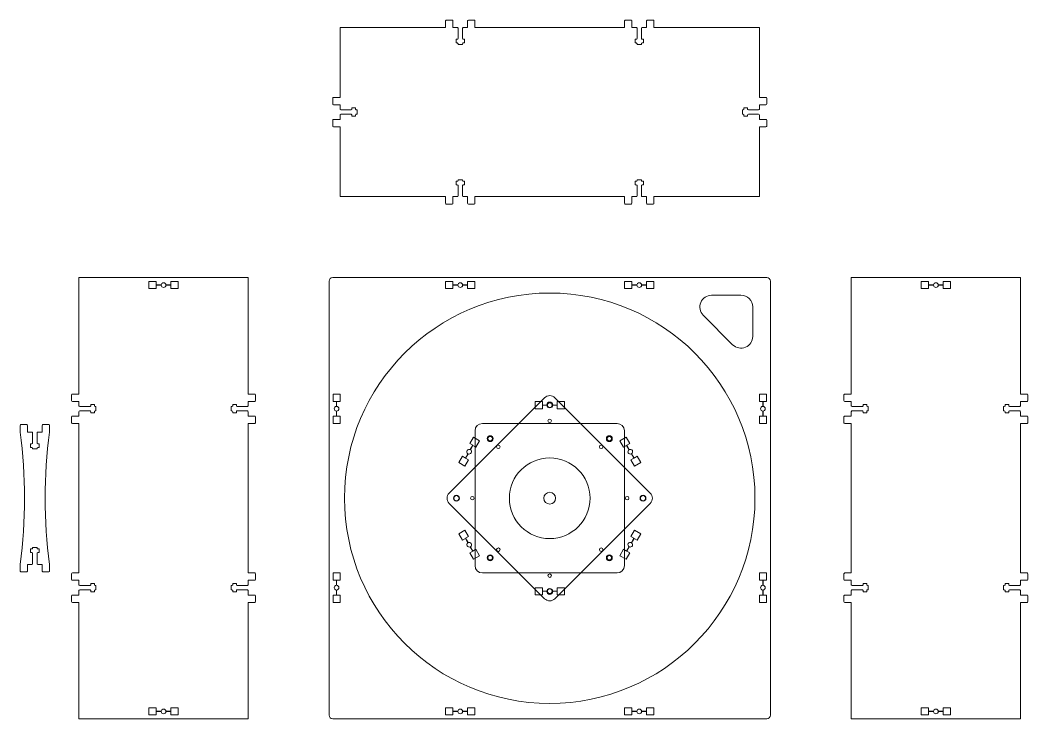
# Model space of a CAD drawing. Header units: millimetres. Extents: x -360 to 325, y -675 to 325.
# Drawn here: x -360 to 325, y -150 to 325 of the extents above; entities that cross this region are included whole.
import ezdxf

# ---------------------------------------------------------------- set-up
doc = ezdxf.new("R2010")
doc.units = ezdxf.units.MM
doc.layers.get('0').update_dxf_attribs({"linetype": 'CONTINUOUS', "lineweight": 0, "true_color": 0x000000})
for name, color, linetype, lineweight, true_color in [('Back', 7, 'CONTINUOUS', 0, 0x000000), ('Bottom', 7, 'CONTINUOUS', 0, 0x000000), ('Bottom Flange', 7, 'CONTINUOUS', 0, 0x000000), ('Left', 7, 'CONTINUOUS', 0, 0x000000), ('Right', 7, 'CONTINUOUS', 0, 0x000000), ('Spoke', 7, 'CONTINUOUS', 0, 0x000000), ('Top Flange', 7, 'CONTINUOUS', 0, 0x000000), ('Turntable - Bottom', 2, 'CONTINUOUS', 0, 0xffff00), ('Turntable - Top', 3, 'CONTINUOUS', 0, 0x00ff00)]:
    doc.layers.add(name, color=color, linetype=linetype, lineweight=lineweight, true_color=true_color)

# ---------------------------------------------------------------- blocks, each defined once
blk = doc.blocks.new('tabs-with-bolt-20')
for p, q in [((-2.86, 10.5), (-2, 10.5)), ((-2.86, 8), (-2.86, 10.5)), ((-2, 8), (-2.86, 8)), ((-1.5, 11.5), (1.5, 11.5)), ((-1.5, 11), (-1.5, 11.5)), ((-1.5, 0.5), (-1.5, 7.5)), ((1.5, 11.5), (1.5, 11)), ((1.5, 7.5), (1.5, 0.5)), ((2, 10.5), (2.86, 10.5)), ((2.86, 8), (2, 8)), ((2.86, 10.5), (2.86, 8)), ((-10, -4.5), (-10, 0)), ((-5, 0), (-5, -4.5)), ((-2, 0), (-5, 0)), ((2, 0), (5, 0)), ((-5.5, -5), (-9.5, -5)), ((5, 0), (5, -4.5)), ((5.5, -5), (9.5, -5)), ((10, -4.5), (10, 0))]:
    blk.add_line(p, q)
for centre, start, end in [((-2, 11), 270, 0), ((-2, 7.5), 360, 90), ((2, 11), 180, 270), ((2, 7.5), 90, 180), ((-2, 0.5), 270, 0), ((2, 0.5), 180, 270), ((-9.5, -4.5), 180, 270), ((-5.5, -4.5), 270, 0), ((5.5, -4.5), 180, 270), ((9.5, -4.5), 270, 0)]:
    blk.add_arc(centre, 0.5, start, end)
blk = doc.blocks.new('holes-20')
for p, q in [((-10, 0), (-5, 0)), ((-10, 0), (-10, -4.83)), ((-5, 0), (-5, -2.35)), ((-10, -4.83), (-5, -4.83)), ((-5, -2.35), (-1.6, -2.35)), ((-5, -2.48), (-1.6, -2.48)), ((-5, -2.48), (-5, -4.83)), ((1.6, -2.35), (5, -2.35)), ((1.6, -2.48), (5, -2.48)), ((5, 0), (5, -2.35)), ((5, 0), (10, 0)), ((5, -2.48), (5, -4.83)), ((5, -4.83), (10, -4.83)), ((10, 0), (10, -4.83))]:
    blk.add_line(p, q)
for start, end in [(2.32828, 177.67172), (182.32828, 357.67172)]:
    blk.add_arc((0, -2.42), 1.6, start, end)

msp = doc.modelspace()

# ---------------------------------------------------------------- linework, layer by layer
at = {"layer": 'Back'}
for p, q in [((-142.5, 272.5), (-142.5, 320)), ((-70.83, 320), (-142.5, 320)), ((-50.83, 320), (50.83, 320)), ((142.5, 320), (70.83, 320)), ((142.5, 272.5), (142.5, 320)), ((-142.5, 205), (-142.5, 252.5)), ((142.5, 205), (142.5, 252.5)), ((-142.5, 205), (-70.83, 205)), ((50.83, 205), (-50.83, 205)), ((70.83, 205), (142.5, 205))]:
    msp.add_line(p, q, dxfattribs=at)
at = {"layer": 'Bottom'}
for p, q in [((-150, 147.5), (-150, -147.5)), ((147.5, 150), (-147.5, 150)), ((150, -147.5), (150, 147.5)), ((110, 138), (130, 138)), ((124.34, 104.34), (104.34, 124.34)), ((138, 130), (138, 110)), ((-147.5, -150), (147.5, -150))]:
    msp.add_line(p, q, dxfattribs=at)
for centre in [(0, 63.4), (-63.4, 0), (63.4, 0), (0, -63.4)]:
    msp.add_circle(centre, 1.75, dxfattribs=at)
for centre, radius, start, end in [((-147.5, 147.5), 2.5, 90, 180), ((147.5, 147.5), 2.5, 0, 90), ((110, 130), 8, 90, 225), ((130, 130), 8, 0, 90), ((130, 110), 8, 225, 0), ((-147.5, -147.5), 2.5, 180, 270), ((147.5, -147.5), 2.5, 270, 0)]:
    msp.add_arc(centre, radius, start, end, dxfattribs=at)
at = {"layer": 'Bottom Flange'}
for centre, radius in [((0, 0), 139.5), ((-40.5, 40.5), 1.5), ((40.5, 40.5), 1.5), ((0, 0), 4), ((-40.5, -40.5), 1.5), ((40.5, -40.5), 1.5)]:
    msp.add_circle(centre, radius, dxfattribs=at)
at = {"layer": 'Left'}
for p, q in [((-320, 150), (-320, 70.83)), ((-320, 150), (-205, 150)), ((-205, 70.83), (-205, 150)), ((-320, 50.83), (-320, -50.83)), ((-205, -50.83), (-205, 50.83)), ((-320, -70.83), (-320, -150)), ((-205, -150), (-205, -70.83)), ((-205, -150), (-320, -150))]:
    msp.add_line(p, q, dxfattribs=at)
at = {"layer": 'Right'}
for p, q in [((205, 150), (205, 70.83)), ((320, 150), (205, 150)), ((320, 70.83), (320, 150)), ((205, 50.83), (205, -50.83)), ((320, -50.83), (320, 50.83)), ((205, -70.83), (205, -150)), ((320, -150), (320, -70.83)), ((205, -150), (320, -150))]:
    msp.add_line(p, q, dxfattribs=at)
at = {"layer": 'Spoke'}
for centre, start, end in [((-696, 0), 352.37185, 7.62815), ((-4, 0), 172.37185, 187.62815)]:
    msp.add_arc(centre, 339, start, end, dxfattribs=at)
at = {"layer": 'Top Flange'}
for radius in [139.5, 4]:
    msp.add_circle((0, 0), radius, dxfattribs=at)
at = {"layer": 'Turntable - Bottom'}
for p, q in [((-68.31, 3.54), (-3.54, 68.31)), ((68.31, 3.54), (3.54, 68.31)), ((-3.54, -68.31), (-68.31, -3.54)), ((3.54, -68.31), (68.31, -3.54))]:
    msp.add_line(p, q, dxfattribs=at)
for centre, radius in [((0, 63.4), 2), ((0, 52.62), 1.19), ((0, 0), 27.43), ((-63.4, 0), 2), ((-52.62, 0), 1.19), ((52.62, 0), 1.19), ((63.4, 0), 2), ((0, -52.62), 1.19), ((0, -63.4), 2)]:
    msp.add_circle(centre, radius, dxfattribs=at)
for centre, start, end in [((0, 64.77), 45, 135), ((-64.77, 0), 135, 225), ((64.77, 0), 315, 45), ((0, -64.77), 225, 315)]:
    msp.add_arc(centre, 5, start, end, dxfattribs=at)
at = {"layer": 'Turntable - Top'}
for p, q in [((-45.8, 50.8), (45.8, 50.8)), ((-50.8, -45.8), (-50.8, 45.8)), ((50.8, -45.8), (50.8, 45.8)), ((-45.8, -50.8), (45.8, -50.8))]:
    msp.add_line(p, q, dxfattribs=at)
for centre, radius in [((-40.5, 40.5), 2), ((40.5, 40.5), 2), ((-34.93, 34.92), 1.19), ((34.92, 34.92), 1.19), ((-34.93, -34.93), 1.19), ((34.92, -34.93), 1.19), ((-40.5, -40.5), 2), ((40.5, -40.5), 2)]:
    msp.add_circle(centre, radius, dxfattribs=at)
for centre, start, end in [((-45.8, 45.8), 90, 180), ((45.8, 45.8), 0, 90), ((-45.8, -45.8), 180, 270), ((45.8, -45.8), 270, 0)]:
    msp.add_arc(centre, 5, start, end, dxfattribs=at)

# ---------------------------------------------------------------- block references
at = {"layer": 'Back', "yscale": -1}
for p in [(-60.83, 320), (60.83, 320)]:
    msp.add_blockref('tabs-with-bolt-20', p, dxfattribs=at)
for p, rotation in [((-142.5, 262.5), 90.00000000000001), ((142.5, 262.5), 270), ((-60.83, 205), 180), ((60.83, 205), 180)]:
    msp.add_blockref('tabs-with-bolt-20', p, dxfattribs=dict(at, rotation=rotation))
at = {"layer": 'Bottom'}
for p, rotation in [((-60.83, 142.5), 180), ((60.83, 142.5), 180), ((-142.5, 60.83), -90), ((142.5, 60.83), 90), ((-142.5, -60.83), -90), ((142.5, -60.83), 90)]:
    msp.add_blockref('holes-20', p, dxfattribs=dict(at, rotation=rotation))
for p in [(-60.83, -142.5), (60.83, -142.5)]:
    msp.add_blockref('holes-20', p, dxfattribs=at)
at = {"layer": 'Bottom Flange'}
for p, rotation in [((0, 65.65), 359.9999999999999), ((-56.86, 32.83), 59.99999999999988), ((56.86, 32.83), 299.9999999999999), ((-56.86, -32.83), 119.99999999999986), ((56.86, -32.83), 239.99999999999994), ((0, -65.65), 179.9999999999999)]:
    msp.add_blockref('holes-20', p, dxfattribs=dict(at, rotation=rotation))
at = {"layer": 'Left'}
for name, p, rotation in [('holes-20', (-262.5, 142.5), 180), ('tabs-with-bolt-20', (-320, 60.83), -90), ('tabs-with-bolt-20', (-205, 60.83), 90), ('tabs-with-bolt-20', (-320, -60.83), -90), ('tabs-with-bolt-20', (-205, -60.83), 90)]:
    msp.add_blockref(name, p, dxfattribs=dict(at, rotation=rotation))
msp.add_blockref('holes-20', (-262.5, -142.5), dxfattribs=at)
at = {"layer": 'Right', "rotation": 180}
msp.add_blockref('holes-20', (262.5, 142.5), dxfattribs=at)
at = {"layer": 'Right', "yscale": -1}
for p, rotation in [((205, 60.83), 89.99999999999999), ((320, 60.83), 270), ((205, -60.83), 89.99999999999999), ((320, -60.83), 270)]:
    msp.add_blockref('tabs-with-bolt-20', p, dxfattribs=dict(at, rotation=rotation))
at = {"layer": 'Right'}
msp.add_blockref('holes-20', (262.5, -142.5), dxfattribs=at)
at = {"layer": 'Spoke', "yscale": -1}
for p, rotation in [((-350, 45), 360), ((-350, -45), 180)]:
    msp.add_blockref('tabs-with-bolt-20', p, dxfattribs=dict(at, rotation=rotation))
at = {"layer": 'Top Flange'}
for p, rotation in [((0, 65.65), 359.9999999999999), ((-56.86, 32.83), 59.99999999999988), ((56.86, 32.83), 299.9999999999999), ((-56.86, -32.83), 119.99999999999986), ((56.86, -32.83), 239.99999999999994), ((0, -65.65), 179.9999999999999)]:
    msp.add_blockref('holes-20', p, dxfattribs=dict(at, rotation=rotation))

doc.saveas('drawing.dxf')
